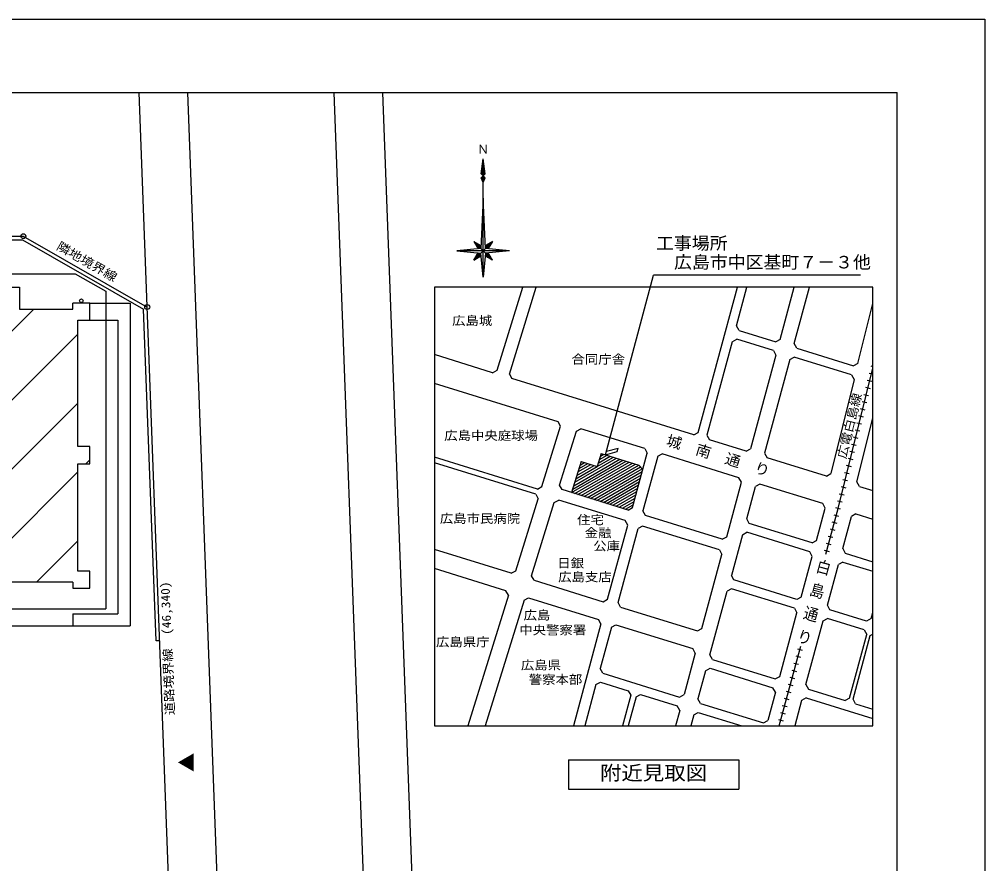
# Model space of a CAD drawing. Units: millimetres, scale not verified. Extents: x -87917 to 30883, y -64927 to 19073.
# Drawn here: x -8766 to 30883, y -15583 to 19073 of the extents above; entities that cross this region are included whole.
import ezdxf
from ezdxf.enums import TextEntityAlignment as Align

# ---------------------------------------------------------------- set-up
doc = ezdxf.new("R2010")
doc.units = ezdxf.units.MM
doc.header["$LTSCALE"] = 200
doc.layers.add('0-0', color=3, linetype='Continuous')
doc.styles.add('@ＭＳ ゴシック', font='')
doc.styles.add('ＭＳ ゴシック', font='')
doc.styles.get('@ＭＳ ゴシック').set_extended_font_data('@MS Gothic')
doc.styles.get('ＭＳ ゴシック').set_extended_font_data('MS Gothic')

msp = doc.modelspace()

# ---------------------------------------------------------------- linework, layer by layer
at = {"layer": '0-0', "color": 7}
for p, q in [((-83516.9, 16073.1), (27283.1, 16073.1)), ((27283.1, -61926.9), (27283.1, 16073.1)), ((10202.1, 12732.1), (10283.1, 13353.1)), ((10364.1, 12732.1), (10283.1, 13353.1)), ((10283.1, 8493.1), (10283.1, 13353.1)), ((10202.1, 12570.1), (10364.1, 12732.1)), ((10283.1, 12381.1), (10202.1, 12570.1)), ((10283.1, 11733.1), (10184.9, 9671.3)), ((10381.3, 9671.3), (10283.1, 11733.1)), ((-53266.9, 10023.1), (-8641.1, 10023.1)), ((-8641.1, 10023.1), (-3658.5, 7175.9)), ((10665, 9954.9), (9901.3, 9191.2)), ((9901.3, 9954.9), (10075.4, 9660.3)), ((10665, 9191.2), (9901.3, 9954.9)), ((9901.3, 9954.9), (10190.3, 9784.1)), ((10665, 9954.9), (10375.9, 9784.1)), ((10665, 9954.9), (10490.9, 9660.3)), ((11363.1, 9573.1), (9203.1, 9573.1)), ((11363.1, 9573.1), (10381.3, 9671.3)), ((11363.1, 9573.1), (10381.3, 9474.9)), ((9901.3, 9191.2), (10075.4, 9485.9)), ((9901.3, 9191.2), (10195.9, 9365.3)), ((10283.1, 8493.1), (10184.9, 9474.9)), ((10381.3, 9474.9), (10283.1, 8493.1)), ((10665, 9191.2), (10370.4, 9365.3)), ((10665, 9191.2), (10490.9, 9485.9)), ((-5216.9, 7908.8), (-5216.9, -5126.9)), ((-19374.7, -4026.9), (-8174.7, 7173.1)), ((-3149.7, -6436), (-3658.5, 7175.9)), ((-16546.3, -4026.9), (-6366.9, 6152.5)), ((-13717.9, -4026.9), (-6366.9, 3324.1)), ((-6029.5, 833.1), (-5866.9, 995.7)), ((-10889.5, -4026.9), (-6366.9, 495.7)), ((-8061, -4026.9), (-6366.9, -2332.8)), ((-53176.9, -5126.9), (-5216.9, -5126.9)), ((-6566.9, -5326.9), (-6566.9, -5826.9)), ((-6566.9, -5326.9), (-4716.9, -5326.9)), ((-2999.8, -6430.4), (-3149.7, -6436))]:
    msp.add_line(p, q, dxfattribs=at)
at = {"layer": '0-0'}
for p, q in [((-1781, -39041.1), (-3840.9, 16073.1)), ((8240.5, -39429), (6166.1, 16073.1)), ((-53416.9, 10173.1), (-8601.3, 10173.1)), ((-8601.3, 10173.1), (-3511.7, 7264.7)), ((-9876.9, 8073.1), (-8756.9, 8073.1)), ((8283.1, 8073.1), (8283.1, -9926.9)), ((26283.1, 8073.1), (8283.1, 8073.1)), ((10862.8, 4668), (11917, 8073.1)), ((11364.4, 4512.7), (12466.6, 8073.1)), ((19116.4, 2112.8), (20730.7, 8073.1)), ((20691.3, 6493), (21119.2, 8073.1)), ((22483.5, 5938.1), (23061.8, 8073.1)), ((23057.1, 5760.6), (23683.4, 8073.1)), ((26283.1, -9926.9), (26283.1, 8073.1)), ((-6566.9, 7173.1), (-6566.9, 7423.1)), ((25677.3, 4949.2), (26283.1, 7404.7)), ((20795.3, 6303.8), (20691.3, 6493)), ((20795.3, 6303.8), (22301, 5837.7)), ((20514.7, 5841.2), (19474.8, 2001.8)), ((20514.7, 5841.2), (20697.2, 5941.6)), ((22202.9, 5475.5), (20697.2, 5941.6)), ((22483.5, 5938.1), (22301, 5837.7)), ((23161.2, 5571.4), (23057.1, 5760.6)), ((23161.2, 5571.4), (25498.1, 4848)), ((10675.2, 4569.1), (8283.1, 5309.6)), ((22307, 5286.4), (21267.1, 1447)), ((22202.9, 5475.5), (22307, 5286.4)), ((22880.5, 5108.8), (23063.1, 5209.3)), ((25408.1, 4483.3), (23063.1, 5209.3)), ((22880.5, 5108.8), (21840.6, 1269.4)), ((25677.3, 4949.2), (25498.1, 4848)), ((26204.1, 4845.7), (26283.1, 4826.2)), ((10675.2, 4569.1), (10862.8, 4668)), ((11364.4, 4512.7), (11463.3, 4325.1)), ((24864, -1003.6), (26283.1, 4748.4)), ((25408.1, 4483.3), (25515.5, 4293.3)), ((26132.3, 4554.4), (26283.1, 4517.2)), ((13367.9, 2557.8), (8283.1, 4131.9)), ((18933.9, 2012.4), (11463.3, 4325.1)), ((25515.5, 4293.3), (24561.6, 426.9)), ((25988.6, 3971.9), (26182.7, 3924)), ((26060.4, 4263.2), (26254.6, 4215.3)), ((25916.7, 3680.6), (26110.9, 3632.7)), ((25844.8, 3389.4), (26039, 3341.5)), ((25701.1, 2806.8), (25895.3, 2758.9)), ((25773, 3098.1), (25967.2, 3050.2)), ((13466.8, 2370.2), (13367.9, 2557.8)), ((25629.3, 2515.6), (25823.4, 2467.7)), ((25638.1, 93.7), (26283.1, 2708)), ((12699.5, -108.5), (13466.8, 2370.2)), ((13427, -40.8), (14111.6, 2170.5)), ((14111.6, 2170.5), (14299.3, 2269.5)), ((16919, 1458.5), (14299.3, 2269.5)), ((18933.9, 2012.4), (19116.4, 2112.8)), ((19474.8, 2001.8), (19578.9, 1812.7)), ((25557.4, 2224.3), (25751.6, 2176.4)), ((21084.6, 1346.6), (19578.9, 1812.7)), ((25413.7, 1641.8), (25607.9, 1593.9)), ((25485.5, 1933), (25679.7, 1885.1)), ((-5866.9, 833.1), (-5866.9, 1533.1)), ((15135.6, 1255.5), (14969, 717.4)), ((16417.4, -966.7), (17023.1, 1269.3)), ((16919, 1458.5), (17023.1, 1269.3)), ((17453.2, 1136.2), (17635.7, 1236.6)), ((20790.3, 260), (17635.7, 1236.6)), ((21084.6, 1346.6), (21267.1, 1447)), ((21840.6, 1269.4), (21944.7, 1080.3)), ((25341.8, 1350.5), (25536, 1302.6)), ((-6366.9, 833.1), (-5866.9, 833.1)), ((-6366.9, -3576.9), (-6366.9, 833.1)), ((12511.8, -207.4), (8283.1, 1101.7)), ((12445.3, -422.3), (8283.1, 866.2)), ((14312.2, 920.8), (13918.8, -350.1)), ((14312.2, 920.8), (14969, 717.4)), ((17453.2, 1136.2), (16847.6, -1099.9)), ((24382.4, 325.6), (21944.7, 1080.3)), ((25270, 1059.2), (25464.1, 1011.3)), ((24382.4, 325.6), (24561.6, 426.9)), ((25126.2, 476.7), (25320.4, 428.8)), ((25198.1, 768), (25392.3, 720.1)), ((20288.7, -2165.2), (20894.4, 70.9)), ((20894.4, 70.9), (20790.3, 260)), ((25054.4, 185.4), (25248.6, 137.5)), ((25745.5, -96.3), (25638.1, 93.7)), ((12511.8, -207.4), (12699.5, -108.5)), ((13526, -228.5), (13427, -40.8)), ((16234.9, -1067.1), (13526, -228.5)), ((21109, -1431.9), (21467.9, -106.7)), ((21650.4, -6.3), (21467.9, -106.7)), ((24231.5, -805.3), (21650.4, -6.3)), ((24982.5, -105.8), (25176.7, -153.7)), ((25745.5, -96.3), (26283.1, -262.8)), ((11629.5, -3564.9), (12544.2, -610)), ((12274.3, -3764.6), (13205.2, -757.3)), ((12445.3, -422.3), (12544.2, -610)), ((13205.2, -757.3), (13392.9, -658.4)), ((16117.2, -1501.7), (13392.9, -658.4)), ((24838.8, -688.4), (25033, -736.3)), ((24910.7, -397.1), (25104.8, -445)), ((16234.9, -1067.1), (16417.4, -966.7)), ((16951.6, -1289), (16847.6, -1099.9)), ((23976.6, -2319.6), (24335.6, -994.5)), ((24335.6, -994.5), (24231.5, -805.3)), ((24354.2, -2885.8), (24864, -1003.6)), ((24960.9, -1028.6), (24767.2, -978.5)), ((16221.3, -1690.9), (16117.2, -1501.7)), ((20106.2, -2265.6), (16951.6, -1289)), ((21213, -1621), (21109, -1431.9)), ((24610.7, -1556.6), (24803.7, -1608.9)), ((24689.1, -1267), (24882.1, -1319.3)), ((25052, -2652.6), (25410.9, -1327.4)), ((25593.4, -1226.9), (25410.9, -1327.4)), ((25593.4, -1226.9), (26283.1, -1440.5)), ((15397.7, -4731.6), (16221.3, -1690.9)), ((15827.8, -4864.8), (16651.4, -1824.1)), ((16833.9, -1723.6), (16651.4, -1824.1)), ((19988.5, -2700.2), (16833.9, -1723.6)), ((23794.1, -2420.1), (21213, -1621)), ((24532.2, -1846.2), (24725.3, -1898.4)), ((20106.2, -2265.6), (20288.7, -2165.2)), ((20932.4, -2083.6), (20481.1, -3749.9)), ((20932.4, -2083.6), (21114.9, -1983.2)), ((23696, -2782.3), (21114.9, -1983.2)), ((23794.1, -2420.1), (23976.6, -2319.6)), ((24453.8, -2135.7), (24646.8, -2188)), ((11441.8, -3663.9), (8283.1, -2686)), ((19988.5, -2700.2), (20092.6, -2889.4)), ((24296.9, -2714.9), (24490, -2767.1)), ((24375.4, -2425.3), (24568.4, -2477.6)), ((25052, -2652.6), (25156.1, -2841.7)), ((19269, -5930.1), (20092.6, -2889.4)), ((23348.8, -4637.7), (23800.1, -2971.4)), ((23800.1, -2971.4), (23696, -2782.3)), ((25156.1, -2841.7), (26283.1, -3190.6)), ((11220, -4380.3), (8283.1, -3471.1)), ((11441.8, -3663.9), (11629.5, -3564.9)), ((24424.1, -4970.6), (24875.5, -3304.3)), ((25058, -3203.9), (24875.5, -3304.3)), ((25058, -3203.9), (26283.1, -3583.2)), ((-5866.9, -3576.9), (-6366.9, -3576.9)), ((12373.2, -3952.2), (12274.3, -3764.6)), ((12373.2, -3952.2), (15215.2, -4832)), ((20585.2, -3939), (20481.1, -3749.9)), ((23166.3, -4738.1), (20585.2, -3939)), ((-6566.9, -4026.9), (-12066.9, -4026.9)), ((-6566.9, -4026.9), (-6566.9, -4276.9)), ((20487.1, -4301.2), (20304.6, -4401.7)), ((23068.2, -5100.3), (20487.1, -4301.2)), ((11318.9, -4568), (9659.9, -9926.9)), ((11318.9, -4568), (11220, -4380.3)), ((11963.7, -4767.6), (12151.4, -4668.7)), ((12151.4, -4668.7), (15019, -5556.4)), ((15215.2, -4832), (15397.7, -4731.6)), ((19598.2, -7009.6), (20304.6, -4401.7)), ((23348.8, -4637.7), (23166.3, -4738.1)), ((11963.7, -4767.6), (10366.5, -9926.9)), ((15931.9, -5053.9), (15827.8, -4864.8)), ((15931.9, -5053.9), (19086.5, -6030.5)), ((23068.2, -5100.3), (23172.2, -5289.4)), ((24528.2, -5159.7), (24424.1, -4970.6)), ((22465.9, -7897.4), (23172.2, -5289.4)), ((24247.6, -5622.3), (24430.1, -5521.9)), ((25935.8, -5988), (24430.1, -5521.9)), ((26033.9, -5625.8), (24528.2, -5159.7)), ((26216.4, -5525.4), (26033.9, -5625.8)), ((26216.4, -5525.4), (26283.1, -5279.1)), ((15123.1, -5745.5), (13990.5, -9926.9)), ((15123.1, -5745.5), (15019, -5556.4)), ((15553.2, -5878.7), (15093, -7577.7)), ((15553.2, -5878.7), (15735.7, -5778.3)), ((15735.7, -5778.3), (18890.3, -6754.9)), ((19086.5, -6030.5), (19269, -5930.1)), ((23541.2, -8230.3), (24247.6, -5622.3)), ((25333.5, -8785.1), (26039.9, -6177.2)), ((25476.9, -8829.5), (26183.3, -6221.6)), ((25935.8, -5988), (26039.9, -6177.2)), ((26183.3, -6221.6), (26283.1, -6166.6)), ((22447.1, -9926.9), (23334.7, -6650.1)), ((18994.4, -6944), (18534.2, -8643)), ((18994.4, -6944), (18890.3, -6754.9)), ((19702.3, -7198.7), (19598.2, -7009.6)), ((23120.5, -7058.3), (23313.5, -7110.6)), ((23198.9, -6768.8), (23392, -6821.1)), ((19702.3, -7198.7), (22283.4, -7997.8)), ((23042.1, -7347.9), (23235.1, -7400.2)), ((15197.1, -7766.8), (15093, -7577.7)), ((15197.1, -7766.8), (18351.7, -8743.4)), ((19421.7, -7661.4), (19107.7, -8820.6)), ((19421.7, -7661.4), (19604.2, -7560.9)), ((19604.2, -7560.9), (22185.3, -8360)), ((22283.4, -7997.8), (22465.9, -7897.4)), ((22885.2, -7927), (23078.2, -7979.3)), ((22963.6, -7637.5), (23156.7, -7689.8)), ((14916.5, -8229.4), (14456.7, -9926.9)), ((14916.5, -8229.4), (15099, -8129)), ((15099, -8129), (16246.2, -8484.2)), ((22806.8, -8216.6), (22999.8, -8268.9)), ((23541.2, -8230.3), (23645.3, -8419.4)), ((16350.3, -8673.3), (16010.8, -9926.9)), ((16246.2, -8484.2), (16350.3, -8673.3)), ((16565.4, -8739.9), (16747.9, -8639.5)), ((16747.9, -8639.5), (18253.6, -9105.6)), ((18351.7, -8743.4), (18534.2, -8643)), ((22289.3, -8549.1), (21975.4, -9708.3)), ((22289.3, -8549.1), (22185.3, -8360)), ((22728.3, -8506.2), (22921.4, -8558.5)), ((23645.3, -8419.4), (25151, -8885.5)), ((16565.4, -8739.9), (16243.9, -9926.9)), ((18357.7, -9294.8), (18253.6, -9105.6)), ((19211.8, -9009.7), (19107.7, -8820.6)), ((19211.8, -9009.7), (21792.9, -9808.7)), ((22571.5, -9085.3), (22764.5, -9137.6)), ((22649.9, -8795.7), (22843, -8848)), ((23364.7, -8882), (23081.7, -9926.9)), ((23547.2, -8781.6), (23364.7, -8882)), ((23547.2, -8781.6), (26283.1, -9628.6)), ((25333.5, -8785.1), (25151, -8885.5)), ((25581, -9018.6), (25476.9, -8829.5)), ((25581, -9018.6), (26283.1, -9236)), ((18357.7, -9294.8), (18186.5, -9926.9)), ((18931.2, -9472.3), (18808.1, -9926.9)), ((18931.2, -9472.3), (19113.7, -9371.9)), ((19113.7, -9371.9), (20906.6, -9926.9)), ((22493.1, -9374.9), (22686.1, -9427.2)), ((21792.9, -9808.7), (21975.4, -9708.3)), ((22414.6, -9664.4), (22607.7, -9716.7)), ((8283.1, -9926.9), (26283.1, -9926.9)), ((13783.1, -11326.9), (13783.1, -12526.9)), ((13783.1, -11326.9), (20783.1, -11326.9)), ((20783.1, -11326.9), (20783.1, -12526.9)), ((13783.1, -12526.9), (20783.1, -12526.9))]:
    msp.add_line(p, q, dxfattribs=at)
at = {"layer": '0-0', "color": 4}
for p, q in [((189, -38202.8), (-1839.5, 16073.1)), ((6210, -38651), (4164.7, 16073.1)), ((10256.1, 12678.1), (10256.1, 13146.1)), ((10269.6, 12664.6), (10269.6, 13249.6)), ((10296.6, 12664.6), (10296.6, 13249.6)), ((10310.1, 12678.1), (10310.1, 13146.1)), ((10215.6, 12718.6), (10215.6, 12835.6)), ((10229.1, 12705.1), (10229.1, 12939.1)), ((10242.6, 12691.6), (10242.6, 13042.6)), ((10323.6, 12691.6), (10323.6, 13042.6)), ((10337.1, 12705.1), (10337.1, 12939.1)), ((10350.6, 12718.6), (10350.6, 12835.6)), ((10215.6, 12538.6), (10215.6, 12583.6)), ((10229.1, 12507.1), (10229.1, 12597.1)), ((10242.6, 12475.6), (10242.6, 12610.6)), ((10256.1, 12444.1), (10256.1, 12624.1)), ((10269.6, 12412.6), (10269.6, 12637.6)), ((10296.6, 12412.6), (10296.6, 12637.6)), ((10310.1, 12444.1), (10310.1, 12624.1)), ((10323.6, 12475.6), (10323.6, 12610.6)), ((10337.1, 12507.1), (10337.1, 12597.1)), ((10350.6, 12538.6), (10350.6, 12583.6)), ((9947.9, 9927.3), (10185.8, 9689.5)), ((10618.3, 9927.3), (10380.4, 9689.5)), ((9928.9, 9908.2), (10167.6, 9669.5)), ((9956.5, 9861.6), (10150.2, 9667.8)), ((9984, 9814.9), (10132.9, 9666)), ((9994.6, 9899.8), (10186.7, 9707.7)), ((10011.6, 9768.2), (10115.5, 9664.3)), ((10039.2, 9721.6), (10098.2, 9662.6)), ((10041.3, 9872.2), (10187.5, 9725.9)), ((10066.8, 9674.9), (10080.8, 9660.8)), ((10088, 9844.6), (10188.4, 9744.2)), ((10134.6, 9817), (10189.3, 9762.4)), ((10181.3, 9789.4), (10190.1, 9780.6)), ((10384.9, 9789.4), (10376.1, 9780.6)), ((10431.6, 9817), (10377, 9762.4)), ((10478.3, 9844.6), (10377.8, 9744.2)), ((10524.9, 9872.2), (10378.7, 9725.9)), ((10571.6, 9899.8), (10379.6, 9707.7)), ((10637.4, 9908.3), (10398.7, 9669.5)), ((10609.8, 9861.6), (10416, 9667.8)), ((10582.2, 9814.9), (10433.4, 9666.1)), ((10554.6, 9768.2), (10450.7, 9664.3)), ((10527.1, 9721.6), (10468.1, 9662.6)), ((10499.5, 9674.9), (10485.4, 9660.8)), ((9928.9, 9237.9), (10167.6, 9476.6)), ((9948, 9218.8), (10186.7, 9457.5)), ((9956.5, 9284.6), (10150.2, 9478.4)), ((9984, 9331.3), (10132.9, 9480.1)), ((9994.6, 9246.4), (10188.4, 9440.2)), ((10011.6, 9377.9), (10115.5, 9481.8)), ((10039.2, 9424.6), (10098.2, 9483.6)), ((10041.3, 9274), (10190.2, 9422.8)), ((10066.8, 9471.3), (10080.8, 9485.3)), ((10088, 9301.6), (10191.9, 9405.5)), ((10134.6, 9329.1), (10193.6, 9388.1)), ((10181.3, 9356.7), (10195.4, 9370.8)), ((10384.9, 9356.7), (10370.9, 9370.8)), ((10431.6, 9329.1), (10372.6, 9388.1)), ((10478.3, 9301.6), (10374.4, 9405.5)), ((10525, 9274), (10376.1, 9422.8)), ((10571.6, 9246.4), (10377.8, 9440.2)), ((10618.3, 9218.8), (10379.6, 9457.6)), ((10637.4, 9237.9), (10398.7, 9476.6)), ((10609.8, 9284.6), (10416, 9478.4)), ((10582.2, 9331.3), (10433.4, 9480.1)), ((10554.6, 9377.9), (10450.7, 9481.8)), ((10527.1, 9424.6), (10468.1, 9483.6)), ((10499.5, 9471.3), (10485.5, 9485.3)), ((15099.9, 1140.1), (15242.4, 1222.4)), ((13918.8, -350.1), (16153.7, 940.3)), ((13962.3, -209.5), (16023.6, 980.6)), ((14005.8, -68.9), (15893.4, 1020.9)), ((14049, -390.4), (16283.9, 900)), ((14049.4, 71.7), (15763.2, 1061.2)), ((14179.2, -430.7), (16414.1, 859.7)), ((14179.9, 493.5), (14707.8, 798.3)), ((14223.5, 634.1), (14577.7, 838.6)), ((14267, 774.7), (14447.5, 878.9)), ((14309.3, -471), (16544.3, 819.4)), ((14310.5, 915.3), (14317.3, 919.2)), ((14969.3, 718.3), (15633, 1101.5)), ((15012.9, 858.9), (15502.8, 1141.8)), ((15056.4, 999.5), (15372.6, 1182.1)), ((14092.9, 212.3), (14968.2, 717.7)), ((14136.4, 352.9), (14838, 758)), ((14439.5, -511.3), (16674.5, 779.1)), ((14569.7, -551.6), (16745.7, 704.7)), ((14699.9, -591.9), (16815.7, 629.7)), ((14830.1, -632.2), (16819, 516.1)), ((14960.3, -672.5), (16782, 379.2)), ((15090.5, -712.8), (16744.9, 242.3)), ((15220.7, -753.1), (16707.8, 105.5)), ((15350.9, -793.4), (16670.8, -31.4)), ((15481.1, -833.7), (16633.7, -168.3)), ((15611.3, -874), (16596.6, -305.1)), ((15741.4, -914.3), (16559.5, -442)), ((15871.6, -954.7), (16522.5, -578.9)), ((16001.8, -995), (16485.4, -715.8)), ((16132, -1035.3), (16448.3, -852.6))]:
    msp.add_line(p, q, dxfattribs=at)
at = {"layer": '0-0', "color": 2}
for p, q in [((15308.1, 1202.1), (17283.1, 8573.1)), ((25783.1, 8573.1), (17283.1, 8573.1)), ((15345.4, 1341.5), (15828.4, 1470.9))]:
    msp.add_line(p, q, dxfattribs=at)
at = {"layer": '0-0', "color": 4}
msp.add_lwpolyline([(-87916.9, 19073.1), (30883.1, 19073.1), (30883.1, -64926.9), (-87916.9, -64926.9)], close=True, dxfattribs=at)
at = {"layer": '0-0', "color": 7}
for points in [[(10283.1, 12381.1), (10364.1, 12570.1), (10202.1, 12732.1)], [(10184.9, 9671.3), (9203.1, 9573.1), (10184.9, 9474.9)], [(-12766.9, 8623.1), (-6466.9, 8623.1), (-5216.9, 7908.8)], [(-5866.9, 7423.1), (-4216.9, 7423.1), (-4216.9, -5826.9)], [(-5866.9, 6723.1), (-4716.9, 6723.1), (-4716.9, -5326.9)], [(-12766.9, -5326.9), (-12766.9, -5826.9), (-4216.9, -5826.9)]]:
    msp.add_lwpolyline(points, dxfattribs=at)
at = {"layer": '0-0'}
for points in [[(-8756.9, 8073.1), (-8756.9, 7173.1), (-6566.9, 7173.1)], [(-6366.9, 6723.1), (-5866.9, 6723.1), (-5866.9, 7423.1), (-6566.9, 7423.1)], [(-5866.9, 1533.1), (-6366.9, 1533.1), (-6366.9, 6723.1)], [(15135.6, 1255.5), (16676.8, 778.3), (16842.1, 601.4)], [(-6566.9, -4276.9), (-5866.9, -4276.9), (-5866.9, -3576.9)]]:
    msp.add_lwpolyline(points, dxfattribs=at)
at = {"layer": '0-0', "color": 2}
msp.add_lwpolyline([(15308.1, 1202.1), (15791, 1331.5), (15828.4, 1470.9)], dxfattribs=at)
at = {"layer": '0-0'}
for centre, radius in [((-8601.3, 10173.1), 100), ((-6216.9, 7523.1), 75), ((-3511.7, 7264.7), 100)]:
    msp.add_circle(centre, radius, dxfattribs=at)

# ---------------------------------------------------------------- texts
at = {"layer": '0-0', "color": 7, "style": 'ＭＳ ゴシック'}
msp.add_text('Ｎ', height=366.6, dxfattribs=at).set_placement((10033.1, 13453.1), align=Align.BOTTOM_LEFT)
at = {"layer": '0-0', "color": 7}
for s, height, rotation, style, width, p in [('隣地境界線', 366.6, 330.255, 'ＭＳ ゴシック', 1.1, (-7322, 9557.3)), ('広電白島線', 366.6, 76.141, 'ＭＳ ゴシック', 1.1, (25283.7, 981.9)), ('城\u3000南\u3000通\u3000り', 439.9, 342.799, 'ＭＳ ゴシック', 1.05, (17729.2, 1482.4)), ('白 島 通 り', 439.9, 254.845, '@ＭＳ ゴシック', 1.1, (24009.8, -3010)), ('道路境界線\u3000(46,340)', 366.6, 92.14, 'ＭＳ ゴシック', 1.1, (-2285.3, -9482.6))]:
    msp.add_text(s, height=height, rotation=rotation, dxfattribs=dict(at, style=style, width=width)).set_placement(p, align=Align.BOTTOM_LEFT)
at = {"layer": '0-0', "color": 7, "style": 'ＭＳ ゴシック'}
for s, height, width, p in [('工事場所', 513.2, 1.05, (17383.1, 9473.1)), ('\u3000広島市中区基町７－３他', 513.2, 1.05, (17390.2, 8694.1)), ('広島城', 366.6, 1.1, (9008.5, 6413.6)), ('合同庁舎', 366.6, 1.1, (13914.2, 4828)), ('広島中央庭球場', 366.6, 1.1, (8685.3, 1697.8)), ('広島市民病院', 366.6, 1.1, (8503.7, -1707.6)), ('住宅', 366.6, 1.1, (14144.8, -1761.8)), ('金融', 366.6, 1.1, (14453.6, -2293.8)), ('公庫', 366.6, 1.1, (14805.4, -2834.3)), ('日銀', 366.6, 1.1, (13329.7, -3539.1)), ('広島支店', 366.6, 1.1, (13364.5, -4105.4)), ('広島', 366.6, 1.1, (11945, -5674.2)), ('中央警察署', 366.6, 1.1, (11768.5, -6285.7)), ('広島県庁', 366.6, 1.1, (8348.1, -6773.9)), ('広島県', 366.6, 1.1, (11834.8, -7723.4)), ('警察本部', 366.6, 1.1, (12156, -8314.6))]:
    msp.add_text(s, height=height, dxfattribs=dict(at, width=width)).set_placement(p, align=Align.BOTTOM_LEFT)
at = {"layer": '0-0', "style": 'ＭＳ ゴシック'}
msp.add_text('▲', height=586.5, rotation=90, dxfattribs=at).set_placement((-1413.1, -11826.9), align=Align.BOTTOM_LEFT)
at = {"layer": '0-0', "style": 'ＭＳ ゴシック', "width": 1.1}
msp.add_text('附近見取図', height=586.5, dxfattribs=at).set_placement((15083.1, -12326.9), align=Align.BOTTOM_LEFT)

doc.saveas('drawing.dxf')
